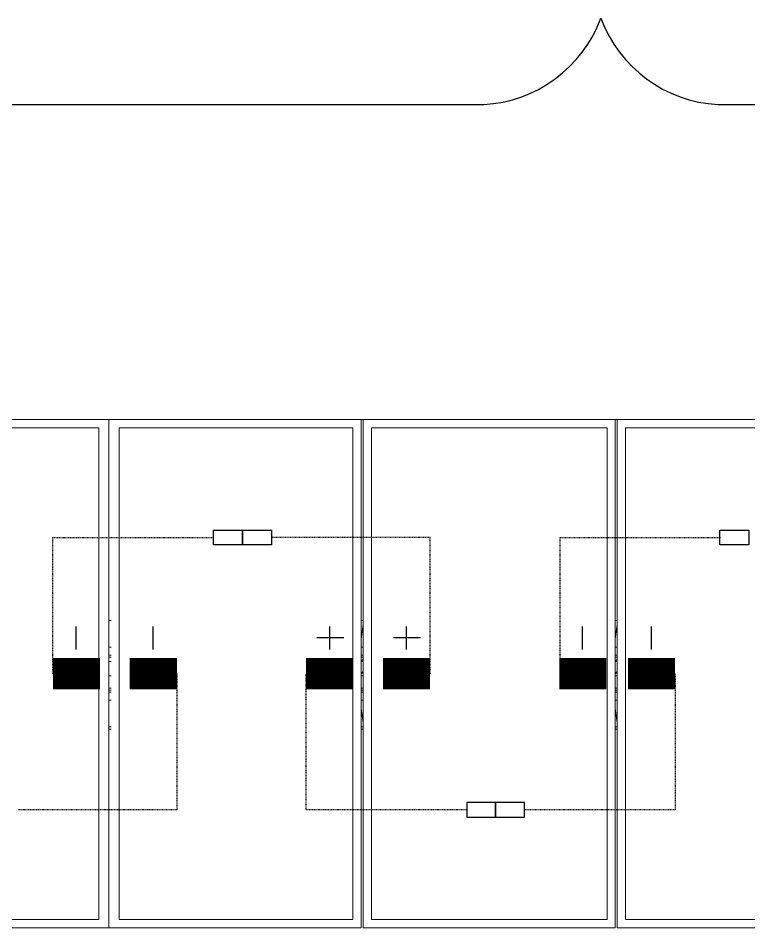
# Model space of a CAD drawing. Header units: feet. Extents: x -13743 to 68376, y -48 to 67763.
# Drawn here: x 2727.2 to 2842.7, y 4933.2 to 5076.9 of the extents above; entities that cross this region are included whole.
import ezdxf

# ---------------------------------------------------------------- set-up
doc = ezdxf.new("R2010")
doc.units = ezdxf.units.FT
doc.header["$MEASUREMENT"] = 0
doc.linetypes.add('HIDDEN', pattern=[0.375, 0.25, -0.125])
for name, color, linetype in [('E-HARN-COMP', 8, 'Continuous'), ('E-TRNK-CABL-NEG', 6, 'HIDDEN'), ('E-TRUNK-CABLE-POS', 6, 'HIDDEN'), ('G-ANNO-TEXT', 1, 'Continuous'), ('Polarity-Text', 7, 'Continuous')]:
    doc.layers.add(name, color=color, linetype=linetype)

# ---------------------------------------------------------------- blocks, each defined once
blk = doc.blocks.new('A$C47dfd34d')
at = {"lineweight": 5}
for points in [[(4.0715, 0.41332), (2.21824, 0.41332)], [(3.2482, 0.23499), (3.2482, 0.24666), (3.2482, 0.24332)], [(3.45319, 0.23499), (3.45486, 0.24666), (3.45486, 0.24332)], [(3.65985, 0.24666), (3.65985, 0.24332)], [(3.66152, 0.24666), (3.65985, 0.23499)], [(3.2482, 0.22832), (3.24987, 0.22832)], [(3.45319, 0.22832), (3.45486, 0.22832)], [(3.65985, 0.22832), (3.66152, 0.22832)], [(3.2482, 0.22166), (3.24987, 0.22166)], [(3.2482, 0.21999), (3.24987, 0.21999)], [(3.2482, 0.21832), (3.2482, 0.21666), (3.24987, 0.21666)], [(3.45486, 0.22166), (3.45319, 0.22166)], [(3.45319, 0.21999), (3.45486, 0.21999)], [(3.45486, 0.21666), (3.45319, 0.21666), (3.45486, 0.21832)], [(3.66152, 0.22166), (3.65985, 0.22166)], [(3.65985, 0.21999), (3.66152, 0.21999)], [(3.66152, 0.21666), (3.65985, 0.21666), (3.66152, 0.21832)], [(3.2482, 0.20666), (3.2482, 0.20832)], [(3.45319, 0.20666), (3.45486, 0.20832)], [(3.65985, 0.20666), (3.66152, 0.20832)], [(3.2482, 0.20499), (3.24987, 0.20499)], [(3.45486, 0.20499), (3.45319, 0.20499)], [(3.66152, 0.20499), (3.65985, 0.20499)], [(3.2482, 0.19499), (3.24987, 0.19499)], [(3.2482, 0.19333), (3.24987, 0.19333)], [(3.45319, 0.19499), (3.45486, 0.19499)], [(3.45486, 0.19333), (3.45319, 0.19333)], [(3.65985, 0.19499), (3.66152, 0.19499)], [(3.66152, 0.19333), (3.65985, 0.19333)], [(3.2482, 0.19166), (3.24987, 0.19166)], [(3.2482, 0.18499), (3.24987, 0.18499)], [(3.45319, 0.19166), (3.45486, 0.19166)], [(3.45486, 0.18499), (3.45319, 0.18499)], [(3.65985, 0.19166), (3.66152, 0.19166)], [(3.66152, 0.18499), (3.65985, 0.18499)], [(3.2482, 0.16999), (3.2482, 0.16666), (3.2482, 0.17833)], [(3.45486, 0.16999), (3.45486, 0.16666), (3.45319, 0.17833)], [(3.65985, 0.17833), (3.66152, 0.16666)], [(3.2482, 0.16666), (3.2482, 0.16666)], [(3.2482, 0.16333), (3.24987, 0.16333)], [(3.45319, 0.16333), (3.45486, 0.16333)], [(3.45486, 0.16666), (3.45486, 0.16666)], [(3.65985, 0.16999), (3.65985, 0.16666)], [(3.65985, 0.16666), (3.65985, 0.16666)], [(3.65985, 0.16333), (3.66152, 0.16333)], [(3.2482, 0.16166), (3.24987, 0.16166)], [(3.45319, 0.16166), (3.45486, 0.16166)], [(3.65985, 0.16166), (3.66152, 0.16166)]]:
    blk.add_lwpolyline(points, dxfattribs=at)
for points in [[(3.04321, 0.41332), (3.2482, 0.41332), (3.2482, 0), (3.04321, 0)], [(3.2482, 0), (3.45319, 0), (3.45319, 0.41332), (3.2482, 0.41332)], [(3.45486, 0.41332), (3.45486, 0), (3.65985, 0), (3.65985, 0.41332)], [(3.86651, 0.41332), (3.66152, 0.41332), (3.66152, 0), (3.86651, 0)], [(3.04988, 0.40665), (3.04988, 0.00667), (3.23987, 0.00667), (3.23987, 0.40665)], [(3.25653, 0.00667), (3.44653, 0.00667), (3.44653, 0.40665), (3.25653, 0.40665)], [(3.65318, 0.40665), (3.65318, 0.00667), (3.46153, 0.00667), (3.46153, 0.40665)], [(3.66818, 0.00667), (3.85818, 0.00667), (3.85818, 0.40665), (3.66818, 0.40665)], [(3.24987, 0.24999), (3.2482, 0.24999)], [(3.45486, 0.24999), (3.45319, 0.24999)], [(3.66152, 0.24999), (3.65985, 0.24999)]]:
    blk.add_lwpolyline(points, close=True, dxfattribs=at)

msp = doc.modelspace()

# ---------------------------------------------------------------- linework, layer by layer
at = {"layer": 'E-HARN-COMP'}
for points in [[(2762.66, 4996.02), (2762.66, 4993.69), (2758.09, 4993.69), (2758.09, 4996.02)], [(2767.22, 4996.02), (2767.22, 4993.69), (2762.66, 4993.69), (2762.66, 4996.02)], [(2842.66, 4996.02), (2842.66, 4993.69), (2838.09, 4993.69), (2838.09, 4996.02)], [(2802.66, 4950.62), (2802.66, 4952.95), (2798.1, 4952.95), (2798.1, 4950.62)], [(2807.22, 4950.62), (2807.22, 4952.95), (2802.66, 4952.95), (2802.66, 4950.62)]]:
    msp.add_lwpolyline(points, close=True, dxfattribs=at)
at = {"layer": 'E-HARN-COMP', "const_width": 5}
for points in [[(2732.7, 4973.32), (2740.16, 4973.32)], [(2752.29, 4973.32), (2744.84, 4973.32)], [(2772.7, 4973.32), (2780.15, 4973.32)], [(2792.3, 4973.32), (2784.84, 4973.32)], [(2812.7, 4973.32), (2820.16, 4973.32)], [(2831.01, 4973.32), (2823.56, 4973.32)]]:
    msp.add_lwpolyline(points, dxfattribs=at)
at = {"layer": 'E-TRNK-CABL-NEG', "ltscale": 0.1}
for points in [[(2732.71, 4973.32), (2732.71, 4994.85), (2758.1, 4994.85)], [(2812.86, 4973.32), (2812.86, 4994.85), (2838.25, 4994.85)], [(2752.29, 4973.32), (2752.29, 4951.78), (2727.22, 4951.78)], [(2831.01, 4973.32), (2831.01, 4951.78), (2807.22, 4951.78)]]:
    msp.add_lwpolyline(points, dxfattribs=at)
at = {"layer": 'E-TRUNK-CABLE-POS', "ltscale": 0.1}
for points in [[(2792.3, 4973.32), (2792.3, 4994.85), (2767.23, 4994.85)], [(2798.1, 4951.78), (2772.71, 4951.78), (2772.71, 4973.32)]]:
    msp.add_lwpolyline(points, dxfattribs=at)
at = {"layer": 'G-ANNO-TEXT', "flags": 128}
msp.add_lwpolyline([(2290.12, 5049.61, -0.298343), (2308.62, 5063.25), (2800.77, 5063.25, 0.298343), (2819.28, 5076.9, 0.298343), (2837.79, 5063.25), (3369.92, 5063.25, -0.298343), (3388.43, 5049.61)], format="xyb", dxfattribs=at)
at = {"layer": 'Polarity-Text'}
for p, q in [((2736.35, 4980.78), (2736.35, 4977.16)), ((2748.49, 4980.78), (2748.49, 4977.16)), ((2776.39, 4980.78), (2776.39, 4977.16)), ((2788.53, 4980.78), (2788.53, 4977.16)), ((2816.35, 4980.78), (2816.35, 4977.16)), ((2827.21, 4980.78), (2827.21, 4977.16)), ((2778.67, 4978.97), (2774.39, 4978.97)), ((2790.81, 4978.97), (2786.53, 4978.97))]:
    msp.add_line(p, q, dxfattribs=at)

# ---------------------------------------------------------------- block references
at = {"xscale": 194.318304, "yscale": 194.318304, "zscale": 194.318304}
msp.add_blockref('A$C47dfd34d', (2110.38, 4933.16), dxfattribs=at)

doc.saveas('drawing.dxf')
